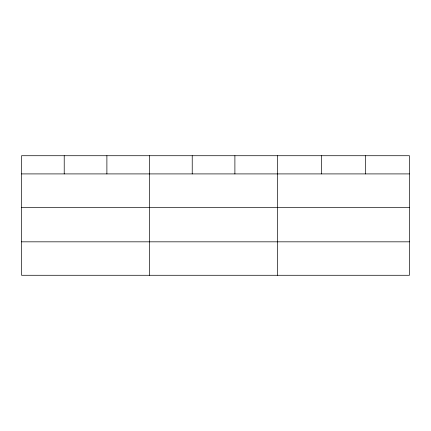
<?xml version="1.0" encoding="UTF-8"?>
<svg xmlns="http://www.w3.org/2000/svg" width="431" height="431" viewBox="0 0 431 431"><rect width="100%" height="100%" fill="white"/><g stroke="black" fill="none" stroke-linecap="round" stroke-linejoin="round"><path stroke-width="0.65" d="M409.45 207.359L409.45 155.72L21.55 155.72L21.55 275.28L409.45 275.28L409.45 207.359L21.55 207.359M21.55 173.909L409.45 173.909M21.55 241.829L409.45 241.829M365.488 155.72L365.488 173.909M321.526 155.72L321.526 173.909M277.564 155.72L277.564 275.28M234.895 155.72L234.895 173.909M192.226 155.72L192.226 173.909M149.557 155.72L149.557 275.28M106.888 155.72L106.888 173.909M64.219 155.72L64.219 173.909"/></g></svg>
